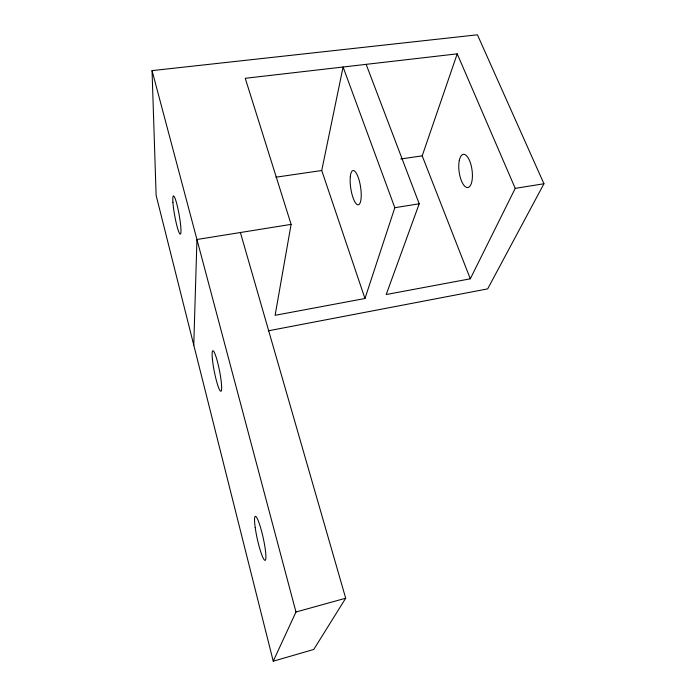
<?xml version="1.0" encoding="UTF-8"?>
<svg xmlns="http://www.w3.org/2000/svg" width="696" height="696" viewBox="0 0 696 696"><rect width="100%" height="100%" fill="white"/><g stroke="black" fill="none" stroke-linecap="round" stroke-linejoin="round"><path stroke-width="1.04" d="M193.766 345.068L196.942 239.502L291.102 224.373L245.244 78.3L457.22 53.844L515.231 188.364L470.305 278.809L386.21 294.53L419.201 203.789L366.148 64.345M291.102 224.373L275.111 315.305L364.974 298.506L394.815 207.713L343.084 67.007L321.735 170.511L364.974 298.506M470.305 278.809L422.202 155.852L457.22 53.844M240.39 232.516L345.695 598.229L313.765 649.455L273.241 661.2L295.974 612.002L152.05 70.618L477.43 34.8L543.95 183.753L487.67 288.875L268.343 330.809M295.974 612.002L345.695 598.229M394.815 207.713L419.201 203.789M515.231 188.364L543.95 183.753M275.834 177.21L321.735 170.511M400.809 158.975L422.202 155.852M273.241 661.2L156.121 195.35L152.05 70.618M172.921 202.31A19.418 2.262 79.8 0 0 179.733 233.725A19.418 2.262 79.8 0 0 177.985 208.93A19.418 2.262 79.8 0 0 172.921 202.31M350.305 176.697A17.33 4.942 81.3 0 0 357.196 204.589A17.33 4.942 81.3 0 0 359.554 181.83A17.33 4.942 81.3 0 0 350.305 176.697M459.29 160.463A16.747 6.516 82.3 0 0 466.442 187.346A16.747 6.516 82.3 0 0 471.035 164.978A16.747 6.516 82.3 0 0 459.29 160.463M255.188 527.455A22.559 3.002 77.5 0 0 265.028 560.358A22.559 3.002 77.5 0 0 260.443 527.168A22.559 3.002 77.5 0 0 255.188 527.455M212.419 359.319A20.636 2.627 78.8 0 0 220.562 391.169A20.636 2.627 78.8 0 0 217.665 362.529A20.636 2.627 78.8 0 0 212.419 359.319"/></g></svg>
